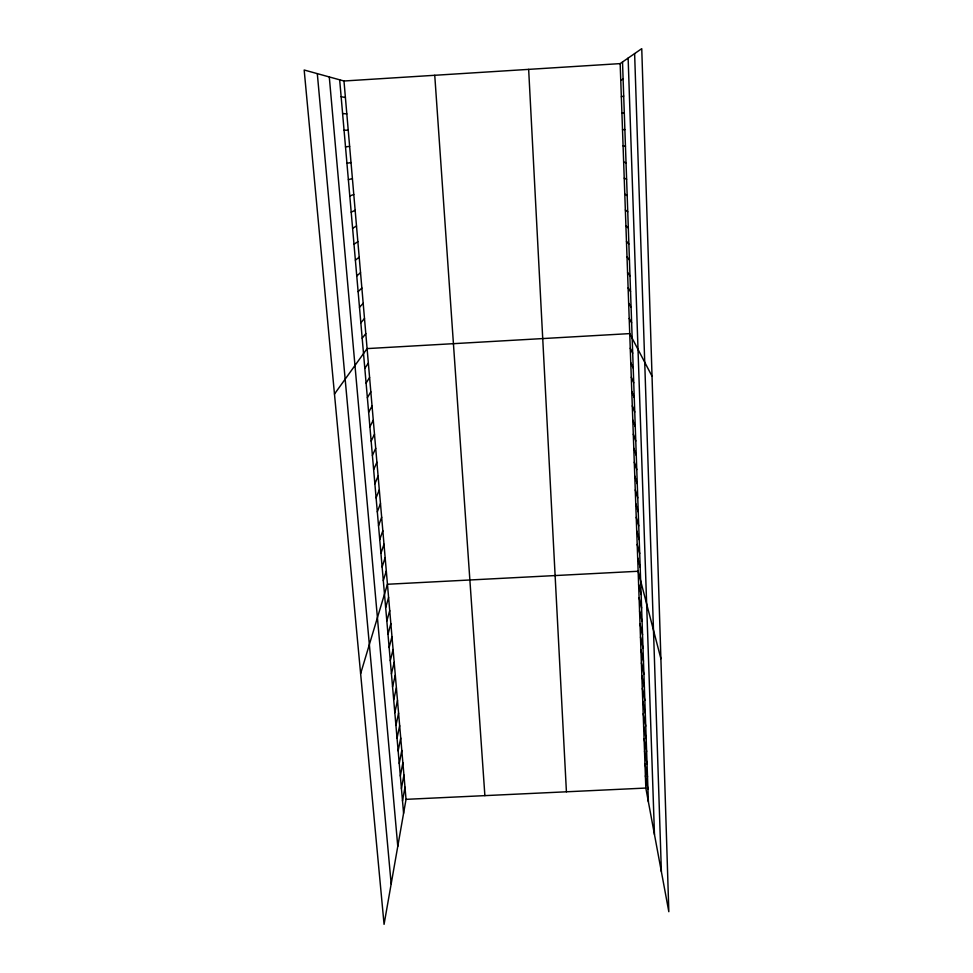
<?xml version="1.0" encoding="UTF-8"?>
<svg xmlns="http://www.w3.org/2000/svg" width="973" height="973" viewBox="0 0 973 973"><rect width="100%" height="100%" fill="white"/><g stroke="black" fill="none" stroke-linecap="round" stroke-linejoin="round"><path stroke-width="1.46" d="M343.98 81.002L406.033 799.344L384.067 924.35L304.172 70.007L343.98 81.002L620.166 63.61L641.754 48.65L668.828 911.713L645.829 788.057L620.166 63.61M402.506 800.925L404.987 787.218M401.423 788.507L403.929 775.019M400.341 776.028L402.871 762.771M399.246 763.489L401.8 750.451M398.139 750.876L400.73 738.057M397.045 738.191L399.66 725.615M395.926 725.444L398.577 713.1M394.807 712.637L397.495 700.511M393.688 699.757L396.4 687.875M392.557 686.804L395.306 675.153M391.426 673.778L394.199 662.382M390.282 660.679L393.092 649.526M389.139 647.519L391.973 636.61M387.984 634.287L390.854 623.632M386.828 620.981L389.723 610.57M385.661 607.59L388.592 597.446M360.618 673.681L387.449 584.262L638.154 571.26L660.898 658.697M383.301 580.613L386.305 570.993M382.121 567.016L385.15 557.651M380.93 553.333L383.994 544.248M379.725 539.577L382.827 530.759M378.521 525.748L381.659 517.21M377.317 511.847L380.479 503.576M376.089 497.86L379.3 489.869M374.873 483.788L378.108 476.101M373.632 469.655L376.916 462.236M372.391 455.425L375.712 448.31M371.151 441.122L374.496 434.299M369.898 426.746L373.279 420.214M368.633 412.272L372.063 406.045M367.368 397.726L370.822 391.803M366.091 383.094L369.594 377.488M364.814 368.378L368.341 363.087M334.469 394.053L367.089 348.602L629.738 333.605L652.032 376.235M362.187 338.239L365.799 333.593M360.837 322.817L364.498 318.487M359.487 307.286L363.184 303.308M358.125 291.669L361.859 288.032M356.75 275.967L360.533 272.671M355.376 260.156L359.195 257.213M353.99 244.259L357.857 241.669M352.603 228.266L356.507 226.028M620.762 80.273L623.109 79.056M351.192 212.175L355.145 210.302M349.781 195.987L353.783 194.478M621.346 96.826L623.705 96.011M348.358 179.689L352.408 178.558M346.935 163.294L351.022 162.54M621.929 113.282L624.289 112.868M345.5 146.814L349.635 146.437M406.033 799.344L645.829 788.057M622.513 129.64L624.873 129.616M344.053 130.212L348.237 130.224M342.593 113.513L346.826 113.914M623.085 145.901L625.457 146.266M341.134 96.716L345.403 97.507M623.657 162.065L626.04 162.807M624.228 178.12L626.612 179.251M624.788 194.089L627.184 195.597M625.359 209.961L627.755 211.834M625.919 225.736L628.315 227.974M626.466 241.426L628.874 244.016M627.026 257.018L629.434 259.973M627.573 272.513L629.993 275.821M628.12 287.923L630.54 291.572M628.655 303.248L631.088 307.237M629.203 318.475L631.635 322.805M630.249 348.225L632.693 353.211M630.759 362.747L633.216 368.049M631.282 377.196L633.727 382.815M631.781 391.56L634.25 397.495M632.292 405.85L634.761 412.078M632.791 420.056L635.26 426.588M633.301 434.177L635.77 441.024M633.788 448.225L636.269 455.364M634.287 462.199L636.768 469.631M634.785 476.089L637.266 483.812M635.272 489.918L637.753 497.921M635.758 503.661L638.252 511.944M636.245 517.32L638.738 525.894M636.719 530.917L639.225 539.76M637.206 544.442L639.699 553.552M637.68 557.882L640.185 567.271M638.616 584.554L641.134 594.479M639.091 597.787L641.608 607.967M639.553 610.947L642.083 621.382M640.015 624.034L642.545 634.737M640.477 637.06L643.007 648.006M640.939 650.013L643.469 661.202M641.402 662.893L643.931 674.325M641.852 675.7L644.381 687.388M642.302 688.446L644.844 700.378M642.752 701.132L645.294 713.294M643.202 713.744L645.744 726.138M643.64 726.284L646.194 738.921M644.09 738.775L646.631 751.63M644.527 751.18L647.081 764.279M644.965 763.537L647.519 776.855M645.391 775.822L647.957 789.371M317.307 73.632L391.17 883.898M329.288 76.952L397.775 846.328M339.662 79.81L403.588 813.27M434.749 75.286L484.882 795.634M528.655 69.375L566.42 791.791M628.132 58.1L654.464 834.493M622.513 61.992L648.383 801.813M634.627 53.588L661.385 871.674"/></g></svg>
